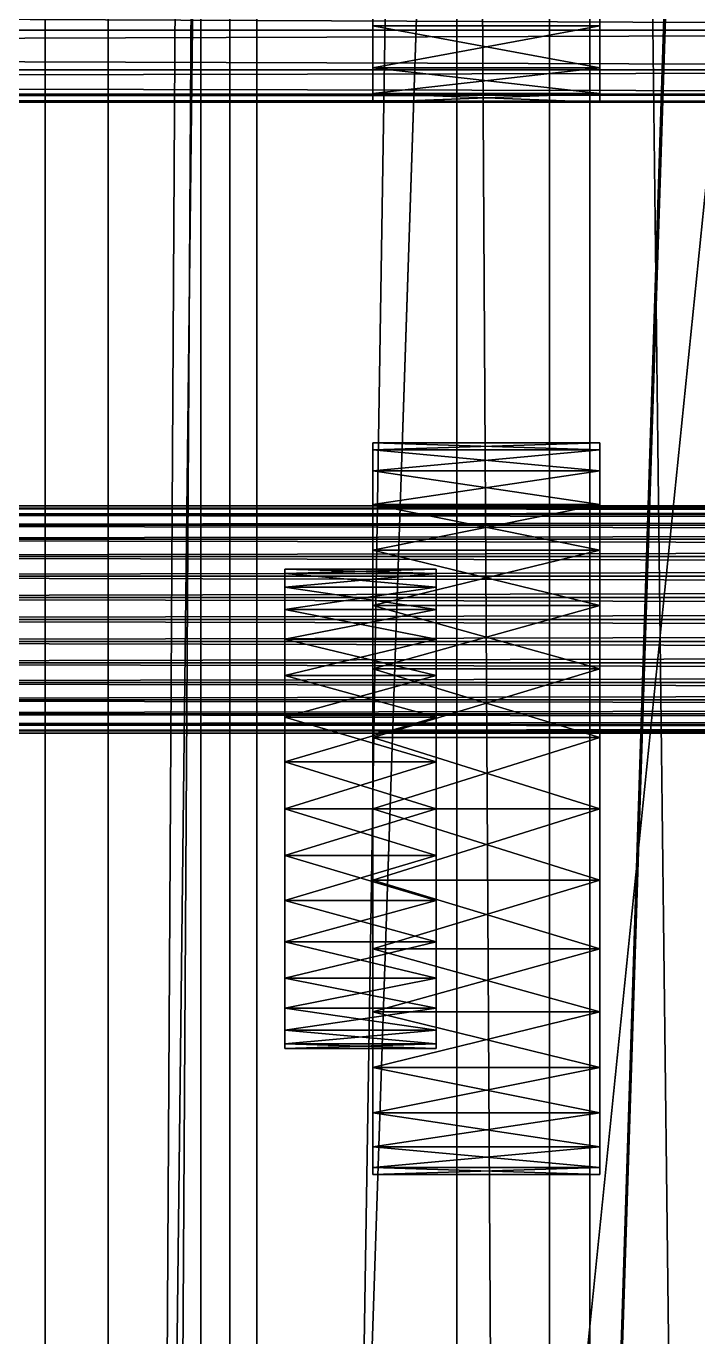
# Model space of a CAD drawing. Header units: millimetres. Extents: x -18 to 4450, y -985 to 970.
# Drawn here: x 1153.5 to 1206.8, y 178.1 to 282 of the extents above; entities that cross this region are included whole.
import ezdxf

# ---------------------------------------------------------------- set-up
doc = ezdxf.new("R2010")
doc.units = ezdxf.units.MM
for name, color, linetype in [('as_fitted_routes__j40_rt_025_speedometer_cable_and_transfer_gear_route_speedometer_cable_cluster_to_transfer', 7, 'CONTINUOUS'), ('body__cowl_top', 40, 'CONTINUOUS'), ('body__firewall', 40, 'CONTINUOUS'), ('body__floor_pan', 40, 'CONTINUOUS'), ('body__windshield_frame', 40, 'CONTINUOUS'), ('body__windshield_glass', 4, 'CONTINUOUS'), ('exhaust__front_exhaust_pipe', 9, 'CONTINUOUS'), ('hard_top__front_roof_header_overhang_skin', 7, 'CONTINUOUS'), ('hard_top__roof_front_gutter', 7, 'CONTINUOUS'), ('hard_top__white_hardtop_crowned_roof_skin', 7, 'CONTINUOUS'), ('interior__dash_oil_pressure_chrome_bezel', 9, 'CONTINUOUS'), ('interior__dash_oil_pressure_dark_face', 151, 'CONTINUOUS'), ('interior__dash_temperature_chrome_bezel', 9, 'CONTINUOUS')]:
    doc.layers.add(name, color=color, linetype=linetype)

msp = doc.modelspace()

# ---------------------------------------------------------------- linework, layer by layer
at = {"layer": 'as_fitted_routes__j40_rt_025_speedometer_cable_and_transfer_gear_route_speedometer_cable_cluster_to_transfer'}
for points in [[(1070.000052, 244.000003, 819.999993), (1850.000024, 244.000003, 819.999993), (1850.000024, 243.827075, 821.755826)], [(1070.000052, 244.000003, 819.999993), (1850.000024, 243.827075, 821.755826), (1070.000052, 243.827075, 821.755826)], [(1070.000052, 243.827075, 818.244159), (1850.000024, 243.827075, 818.244159), (1850.000024, 244.000003, 819.999993)], [(1070.000052, 243.827075, 818.244159), (1850.000024, 244.000003, 819.999993), (1070.000052, 244.000003, 819.999993)], [(1070.000052, 243.827075, 821.755826), (1850.000024, 243.827075, 821.755826), (1850.000024, 243.314922, 823.444128)], [(1070.000052, 243.827075, 821.755826), (1850.000024, 243.314922, 823.444128), (1070.000052, 243.314922, 823.444128)], [(1070.000052, 243.314922, 816.555858), (1850.000024, 243.314922, 816.555858), (1850.000024, 243.827075, 818.244159)], [(1070.000052, 243.314922, 816.555858), (1850.000024, 243.827075, 818.244159), (1070.000052, 243.827075, 818.244159)], [(1070.000052, 243.314922, 823.444128), (1850.000024, 243.314922, 823.444128), (1850.000024, 242.483228, 825.000107)], [(1070.000052, 243.314922, 823.444128), (1850.000024, 242.483228, 825.000107), (1070.000052, 242.483228, 825.000107)], [(1070.000052, 242.483228, 814.999878), (1850.000024, 242.483228, 814.999878), (1850.000024, 243.314922, 816.555858)], [(1070.000052, 242.483228, 814.999878), (1850.000024, 243.314922, 816.555858), (1070.000052, 243.314922, 816.555858)], [(1070.000052, 242.483228, 825.000107), (1850.000024, 242.483228, 825.000107), (1850.000024, 241.363958, 826.363981)], [(1070.000052, 242.483228, 825.000107), (1850.000024, 241.363958, 826.363981), (1070.000052, 241.363958, 826.363981)], [(1070.000052, 241.363958, 813.636065), (1850.000024, 241.363958, 813.636065), (1850.000024, 242.483228, 814.999878)], [(1070.000052, 241.363958, 813.636065), (1850.000024, 242.483228, 814.999878), (1070.000052, 242.483228, 814.999878)], [(1070.000052, 241.363958, 826.363981), (1850.000024, 241.363958, 826.363981), (1850.000024, 240.000129, 827.483237)], [(1070.000052, 241.363958, 826.363981), (1850.000024, 240.000129, 827.483237), (1070.000052, 240.000129, 827.483237)], [(1070.000052, 240.000129, 812.516749), (1850.000024, 240.000129, 812.516749), (1850.000024, 241.363958, 813.636065)], [(1070.000052, 240.000129, 812.516749), (1850.000024, 241.363958, 813.636065), (1070.000052, 241.363958, 813.636065)], [(1070.000052, 240.000129, 827.483237), (1850.000024, 240.000129, 827.483237), (1850.000024, 238.444149, 828.3149)], [(1070.000052, 240.000129, 827.483237), (1850.000024, 238.444149, 828.3149), (1070.000052, 238.444149, 828.3149)], [(1070.000052, 238.444149, 811.685085), (1850.000024, 238.444149, 811.685085), (1850.000024, 240.000129, 812.516749)], [(1070.000052, 238.444149, 811.685085), (1850.000024, 240.000129, 812.516749), (1070.000052, 240.000129, 812.516749)], [(1070.000052, 238.444149, 828.3149), (1850.000024, 238.444149, 828.3149), (1850.000024, 236.755818, 828.827083)], [(1070.000052, 238.444149, 828.3149), (1850.000024, 236.755818, 828.827083), (1070.000052, 236.755818, 828.827083)], [(1070.000052, 236.755818, 811.172962), (1850.000024, 236.755818, 811.172962), (1850.000024, 238.444149, 811.685085)], [(1070.000052, 236.755818, 811.172962), (1850.000024, 238.444149, 811.685085), (1070.000052, 238.444149, 811.685085)], [(1070.000052, 236.755818, 828.827083), (1850.000024, 236.755818, 828.827083), (1850.000024, 234.999999, 828.999996)], [(1070.000052, 236.755818, 828.827083), (1850.000024, 234.999999, 828.999996), (1070.000052, 234.999999, 828.999996)], [(1070.000052, 234.999999, 810.99999), (1850.000024, 234.999999, 810.99999), (1850.000024, 236.755818, 811.172962)], [(1070.000052, 234.999999, 810.99999), (1850.000024, 236.755818, 811.172962), (1070.000052, 236.755818, 811.172962)], [(1070.000052, 234.999999, 828.999996), (1850.000024, 234.999999, 828.999996), (1850.000024, 233.244181, 828.827083)], [(1070.000052, 234.999999, 828.999996), (1850.000024, 233.244181, 828.827083), (1070.000052, 233.244181, 828.827083)], [(1070.000052, 233.244181, 811.172962), (1850.000024, 233.244181, 811.172962), (1850.000024, 234.999999, 810.99999)], [(1070.000052, 233.244181, 811.172962), (1850.000024, 234.999999, 810.99999), (1070.000052, 234.999999, 810.99999)], [(1070.000052, 233.244181, 828.827083), (1850.000024, 233.244181, 828.827083), (1850.000024, 231.555849, 828.3149)], [(1070.000052, 233.244181, 828.827083), (1850.000024, 231.555849, 828.3149), (1070.000052, 231.555849, 828.3149)], [(1070.000052, 231.555849, 811.685085), (1850.000024, 231.555849, 811.685085), (1850.000024, 233.244181, 811.172962)], [(1070.000052, 231.555849, 811.685085), (1850.000024, 233.244181, 811.172962), (1070.000052, 233.244181, 811.172962)], [(1070.000052, 231.555849, 828.3149), (1850.000024, 231.555849, 828.3149), (1850.000024, 229.99987, 827.483237)], [(1070.000052, 231.555849, 828.3149), (1850.000024, 229.99987, 827.483237), (1070.000052, 229.99987, 827.483237)], [(1070.000052, 229.99987, 812.516749), (1850.000024, 229.99987, 812.516749), (1850.000024, 231.555849, 811.685085)], [(1070.000052, 229.99987, 812.516749), (1850.000024, 231.555849, 811.685085), (1070.000052, 231.555849, 811.685085)], [(1070.000052, 229.99987, 827.483237), (1850.000024, 229.99987, 827.483237), (1850.000024, 228.636041, 826.363981)], [(1070.000052, 229.99987, 827.483237), (1850.000024, 228.636041, 826.363981), (1070.000052, 228.636041, 826.363981)], [(1070.000052, 228.636041, 813.636065), (1850.000024, 228.636041, 813.636065), (1850.000024, 229.99987, 812.516749)], [(1070.000052, 228.636041, 813.636065), (1850.000024, 229.99987, 812.516749), (1070.000052, 229.99987, 812.516749)], [(1070.000052, 228.636041, 826.363981), (1850.000024, 228.636041, 826.363981), (1850.000024, 227.51677, 825.000107)], [(1070.000052, 228.636041, 826.363981), (1850.000024, 227.51677, 825.000107), (1070.000052, 227.51677, 825.000107)], [(1070.000052, 227.51677, 814.999878), (1850.000024, 227.51677, 814.999878), (1850.000024, 228.636041, 813.636065)], [(1070.000052, 227.51677, 814.999878), (1850.000024, 228.636041, 813.636065), (1070.000052, 228.636041, 813.636065)], [(1070.000052, 227.51677, 825.000107), (1850.000024, 227.51677, 825.000107), (1850.000024, 226.685077, 823.444128)], [(1070.000052, 227.51677, 825.000107), (1850.000024, 226.685077, 823.444128), (1070.000052, 226.685077, 823.444128)], [(1070.000052, 226.685077, 816.555858), (1850.000024, 226.685077, 816.555858), (1850.000024, 227.51677, 814.999878)], [(1070.000052, 226.685077, 816.555858), (1850.000024, 227.51677, 814.999878), (1070.000052, 227.51677, 814.999878)], [(1070.000052, 226.685077, 823.444128), (1850.000024, 226.685077, 823.444128), (1850.000024, 226.172939, 821.755826)], [(1070.000052, 226.685077, 823.444128), (1850.000024, 226.172939, 821.755826), (1070.000052, 226.172939, 821.755826)], [(1070.000052, 226.172939, 818.244159), (1850.000024, 226.172939, 818.244159), (1850.000024, 226.685077, 816.555858)], [(1070.000052, 226.172939, 818.244159), (1850.000024, 226.685077, 816.555858), (1070.000052, 226.685077, 816.555858)], [(1070.000052, 226.172939, 821.755826), (1850.000024, 226.172939, 821.755826), (1850.000024, 225.999996, 819.999993)], [(1070.000052, 226.172939, 821.755826), (1850.000024, 225.999996, 819.999993), (1070.000052, 225.999996, 819.999993)], [(1070.000052, 225.999996, 819.999993), (1850.000024, 225.999996, 819.999993), (1850.000024, 226.172939, 818.244159)], [(1070.000052, 225.999996, 819.999993), (1850.000024, 226.172939, 818.244159), (1070.000052, 226.172939, 818.244159)]]:
    msp.add_3dface(points, dxfattribs=at)
at = {"layer": 'body__cowl_top'}
for points in [[(1108.100057, -706.900001, 1370.000005), (1251.899958, -706.900001, 1370.000005), (1251.899958, 706.900001, 1370.000005)], [(1108.100057, -706.900001, 1370.000005), (1251.899958, 706.900001, 1370.000005), (1108.100057, 706.900001, 1370.000005)], [(1108.100057, -706.900001, 1259.99999), (1108.100057, 706.900001, 1259.99999), (1251.899958, 706.900001, 1259.99999)], [(1108.100057, -706.900001, 1259.99999), (1251.899958, 706.900001, 1259.99999), (1251.899958, -706.900001, 1259.99999)]]:
    msp.add_3dface(points, dxfattribs=at)
at = {"layer": 'body__firewall'}
for points in [[(1151.800036, -693.199992, 1470.000029), (1198.199987, -693.199992, 1470.000029), (1198.199987, 693.199992, 1470.000029)], [(1151.800036, -693.199992, 1470.000029), (1198.199987, 693.199992, 1470.000029), (1151.800036, 693.199992, 1470.000029)], [(1151.800036, -693.199992, 689.999998), (1151.800036, 693.199992, 689.999998), (1198.199987, 693.199992, 689.999998)], [(1151.800036, -693.199992, 689.999998), (1198.199987, 693.199992, 689.999998), (1198.199987, -693.199992, 689.999998)], [(1215.000033, -693.199992, 706.799984), (1198.199987, -693.199992, 689.999998), (1198.199987, 693.199992, 689.999998)], [(1215.000033, -693.199992, 706.799984), (1198.199987, 693.199992, 689.999998), (1215.000033, 693.199992, 706.799984)], [(1215.000033, -693.199992, 1453.199983), (1198.199987, -693.199992, 1470.000029), (1198.199987, 693.199992, 1470.000029)], [(1215.000033, -693.199992, 1453.199983), (1198.199987, 693.199992, 1470.000029), (1215.000033, 693.199992, 1453.199983)]]:
    msp.add_3dface(points, dxfattribs=at)
at = {"layer": 'body__floor_pan'}
for points in [[(901.549995, -653.450012, 670.000017), (3428.450108, -653.450012, 670.000017), (3428.450108, 653.450012, 670.000017)], [(901.549995, -653.450012, 670.000017), (3428.450108, 653.450012, 670.000017), (901.549995, 653.450012, 670.000017)], [(901.549995, -653.450012, 615.00001), (901.549995, 653.450012, 615.00001), (3428.450108, 653.450012, 615.00001)], [(901.549995, -653.450012, 615.00001), (3428.450108, 653.450012, 615.00001), (3428.450108, -653.450012, 615.00001)]]:
    msp.add_3dface(points, dxfattribs=at)
at = {"layer": 'body__windshield_frame'}
for points in [[(1154.999971, -723.200023, 1331.799984), (1154.999971, -723.200023, 1818.199992), (1154.999971, 723.200023, 1818.199992)], [(1154.999971, -723.200023, 1331.799984), (1154.999971, 723.200023, 1818.199992), (1154.999971, 723.200023, 1331.799984)], [(1154.999971, -723.200023, 1331.799984), (1171.800017, -723.200023, 1315.000057), (1171.800017, 723.200023, 1315.000057)], [(1154.999971, -723.200023, 1331.799984), (1171.800017, 723.200023, 1315.000057), (1154.999971, 723.200023, 1331.799984)], [(1154.999971, -723.200023, 1818.199992), (1171.800017, -723.200023, 1835.000038), (1171.800017, 723.200023, 1835.000038)], [(1154.999971, -723.200023, 1818.199992), (1171.800017, 723.200023, 1835.000038), (1154.999971, 723.200023, 1818.199992)], [(1171.800017, -723.200023, 1835.000038), (1218.199968, -723.200023, 1835.000038), (1218.199968, 723.200023, 1835.000038)], [(1171.800017, -723.200023, 1835.000038), (1218.199968, 723.200023, 1835.000038), (1171.800017, 723.200023, 1835.000038)], [(1171.800017, -723.200023, 1315.000057), (1171.800017, 723.200023, 1315.000057), (1218.199968, 723.200023, 1315.000057)], [(1171.800017, -723.200023, 1315.000057), (1218.199968, 723.200023, 1315.000057), (1218.199968, -723.200023, 1315.000057)]]:
    msp.add_3dface(points, dxfattribs=at)
at = {"layer": 'body__windshield_glass'}
for points in [[(1159.999967, -642.650008, 1387.349963), (1159.999967, -642.650008, 1782.649994), (1159.999967, 642.650008, 1782.649994)], [(1159.999967, -642.650008, 1387.349963), (1159.999967, 642.650008, 1782.649994), (1159.999967, 642.650008, 1387.349963)], [(1159.999967, -642.650008, 1387.349963), (1167.350054, -642.650008, 1379.999995), (1167.350054, 642.650008, 1379.999995)], [(1159.999967, -642.650008, 1387.349963), (1167.350054, 642.650008, 1379.999995), (1159.999967, 642.650008, 1387.349963)], [(1159.999967, -642.650008, 1782.649994), (1167.350054, -642.650008, 1789.999962), (1167.350054, 642.650008, 1789.999962)], [(1159.999967, -642.650008, 1782.649994), (1167.350054, 642.650008, 1789.999962), (1159.999967, 642.650008, 1782.649994)], [(1167.350054, -642.650008, 1789.999962), (1187.649965, -642.650008, 1789.999962), (1187.649965, 642.650008, 1789.999962)], [(1167.350054, -642.650008, 1789.999962), (1187.649965, 642.650008, 1789.999962), (1167.350054, 642.650008, 1789.999962)], [(1167.350054, -642.650008, 1379.999995), (1167.350054, 642.650008, 1379.999995), (1187.649965, 642.650008, 1379.999995)], [(1167.350054, -642.650008, 1379.999995), (1187.649965, 642.650008, 1379.999995), (1187.649965, -642.650008, 1379.999995)], [(1195.000052, -642.650008, 1387.349963), (1187.649965, -642.650008, 1379.999995), (1187.649965, 642.650008, 1379.999995)], [(1195.000052, -642.650008, 1387.349963), (1187.649965, 642.650008, 1379.999995), (1195.000052, 642.650008, 1387.349963)], [(1195.000052, -642.650008, 1782.649994), (1187.649965, -642.650008, 1789.999962), (1187.649965, 642.650008, 1789.999962)], [(1195.000052, -642.650008, 1782.649994), (1187.649965, 642.650008, 1789.999962), (1195.000052, 642.650008, 1782.649994)], [(1195.000052, -642.650008, 1387.349963), (1195.000052, 642.650008, 1387.349963), (1195.000052, 642.650008, 1782.649994)], [(1195.000052, -642.650008, 1387.349963), (1195.000052, 642.650008, 1782.649994), (1195.000052, -642.650008, 1782.649994)]]:
    msp.add_3dface(points, dxfattribs=at)
at = {"layer": 'exhaust__front_exhaust_pipe'}
for points in [[(395.000011, 285.95838, 544.041634), (1345.000029, 285.95838, 544.041634), (1345.000029, 281.730026, 538.889408)], [(395.000011, 285.95838, 544.041634), (1345.000029, 281.730026, 538.889408), (395.000011, 281.730026, 538.889408)], [(395.000011, 281.730026, 501.110613), (1345.000029, 281.730026, 501.110613), (1345.000029, 285.95838, 495.958358)], [(395.000011, 281.730026, 501.110613), (1345.000029, 285.95838, 495.958358), (395.000011, 285.95838, 495.958358)], [(395.000011, 281.730026, 538.889408), (1345.000029, 281.730026, 538.889408), (1345.000029, 278.588086, 533.011258)], [(395.000011, 281.730026, 538.889408), (1345.000029, 278.588086, 533.011258), (395.000011, 278.588086, 533.011258)], [(395.000011, 278.588086, 506.988764), (1345.000029, 278.588086, 506.988764), (1345.000029, 281.730026, 501.110613)], [(395.000011, 278.588086, 506.988764), (1345.000029, 281.730026, 501.110613), (395.000011, 281.730026, 501.110613)], [(395.000011, 278.588086, 533.011258), (1345.000029, 278.588086, 533.011258), (1345.000029, 276.65329, 526.633084)], [(395.000011, 278.588086, 533.011258), (1345.000029, 276.65329, 526.633084), (395.000011, 276.65329, 526.633084)], [(395.000011, 276.65329, 513.366938), (1345.000029, 276.65329, 513.366938), (1345.000029, 278.588086, 506.988764)], [(395.000011, 276.65329, 513.366938), (1345.000029, 278.588086, 506.988764), (395.000011, 278.588086, 506.988764)], [(395.000011, 276.65329, 526.633084), (1345.000029, 276.65329, 526.633084), (1345.000029, 275.999993, 519.999981)], [(395.000011, 276.65329, 526.633084), (1345.000029, 275.999993, 519.999981), (395.000011, 275.999993, 519.999981)], [(395.000011, 275.999993, 519.999981), (1345.000029, 275.999993, 519.999981), (1345.000029, 276.65329, 513.366938)], [(395.000011, 275.999993, 519.999981), (1345.000029, 276.65329, 513.366938), (395.000011, 276.65329, 513.366938)]]:
    msp.add_3dface(points, dxfattribs=at)
at = {"layer": 'hard_top__front_roof_header_overhang_skin'}
for points in [[(1092.000008, 0, 1833.999991), (1207.999945, 0, 1878.000021), (1207.999945, 786.000013, 1851.999998)], [(1092.000008, 0, 1833.999991), (1207.999945, 786.000013, 1851.999998), (1092.000008, 786.000013, 1807.999969)], [(1092.000008, 0, 1817.999959), (1092.000008, 786.000013, 1792.000055), (1207.999945, 786.000013, 1835.999966)], [(1092.000008, 0, 1817.999959), (1207.999945, 786.000013, 1835.999966), (1207.999945, 0, 1861.999989)]]:
    msp.add_3dface(points, dxfattribs=at)
at = {"layer": 'hard_top__roof_front_gutter'}
for points in [[(1159.999967, -777.840018, 1819.659948), (1159.999967, -777.840018, 1846.339941), (1159.999967, 777.840018, 1846.339941)], [(1159.999967, -777.840018, 1819.659948), (1159.999967, 777.840018, 1846.339941), (1159.999967, 777.840018, 1819.659948)], [(1159.999967, -777.840018, 1819.659948), (1169.659972, -777.840018, 1809.999943), (1169.659972, 777.840018, 1809.999943)], [(1159.999967, -777.840018, 1819.659948), (1169.659972, 777.840018, 1809.999943), (1159.999967, 777.840018, 1819.659948)], [(1159.999967, -777.840018, 1846.339941), (1169.659972, -777.840018, 1855.999947), (1169.659972, 777.840018, 1855.999947)], [(1159.999967, -777.840018, 1846.339941), (1169.659972, 777.840018, 1855.999947), (1159.999967, 777.840018, 1846.339941)], [(1169.659972, -777.840018, 1855.999947), (1220.340014, -777.840018, 1855.999947), (1220.340014, 777.840018, 1855.999947)], [(1169.659972, -777.840018, 1855.999947), (1220.340014, 777.840018, 1855.999947), (1169.659972, 777.840018, 1855.999947)], [(1169.659972, -777.840018, 1809.999943), (1169.659972, 777.840018, 1809.999943), (1220.340014, 777.840018, 1809.999943)], [(1169.659972, -777.840018, 1809.999943), (1220.340014, 777.840018, 1809.999943), (1220.340014, -777.840018, 1809.999943)]]:
    msp.add_3dface(points, dxfattribs=at)
at = {"layer": 'hard_top__white_hardtop_crowned_roof_skin'}
for points in [[(1125, 0, 1932.000041), (3440.000057, 0, 1942.000031), (3440.000057, 759.99999, 1896.000028)], [(1125, 0, 1932.000041), (3440.000057, 759.99999, 1896.000028), (1125, 759.99999, 1886.000037)], [(1125, 0, 1906.000018), (1125, 759.99999, 1860.000014), (3440.000057, 759.99999, 1870.000005)], [(1125, 0, 1906.000018), (3440.000057, 759.99999, 1870.000005), (3440.000057, 0, 1916.000009)]]:
    msp.add_3dface(points, dxfattribs=at)
at = {"layer": 'interior__dash_oil_pressure_chrome_bezel'}
for points in [[(1180.999994, 248.999998, 1148.000002), (1199.000001, 248.999998, 1148.000002), (1199.000001, 248.442769, 1153.657675)], [(1180.999994, 248.999998, 1148.000002), (1199.000001, 248.442769, 1153.657675), (1180.999994, 248.442769, 1153.657675)], [(1180.999994, 219.999999, 1148.000002), (1180.999994, 248.442769, 1153.657675), (1180.999994, 248.999998, 1148.000002)], [(1180.999994, 248.442769, 1142.342329), (1199.000001, 248.442769, 1142.342329), (1199.000001, 248.999998, 1148.000002)], [(1180.999994, 248.442769, 1142.342329), (1199.000001, 248.999998, 1148.000002), (1180.999994, 248.999998, 1148.000002)], [(1180.999994, 219.999999, 1148.000002), (1180.999994, 248.999998, 1148.000002), (1180.999994, 248.442769, 1142.342329)], [(1180.999994, 248.442769, 1153.657675), (1199.000001, 248.442769, 1153.657675), (1199.000001, 246.79251, 1159.097791)], [(1180.999994, 248.442769, 1153.657675), (1199.000001, 246.79251, 1159.097791), (1180.999994, 246.79251, 1159.097791)], [(1180.999994, 219.999999, 1148.000002), (1180.999994, 246.79251, 1159.097791), (1180.999994, 248.442769, 1153.657675)], [(1180.999994, 246.79251, 1136.902213), (1199.000001, 246.79251, 1136.902213), (1199.000001, 248.442769, 1142.342329)], [(1180.999994, 246.79251, 1136.902213), (1199.000001, 248.442769, 1142.342329), (1180.999994, 248.442769, 1142.342329)], [(1180.999994, 219.999999, 1148.000002), (1180.999994, 248.442769, 1142.342329), (1180.999994, 246.79251, 1136.902213)], [(1199.000001, 219.999999, 1148.000002), (1199.000001, 248.999998, 1148.000002), (1199.000001, 248.442769, 1153.657675)], [(1199.000001, 219.999999, 1148.000002), (1199.000001, 248.442769, 1142.342329), (1199.000001, 248.999998, 1148.000002)], [(1199.000001, 219.999999, 1148.000002), (1199.000001, 248.442769, 1153.657675), (1199.000001, 246.79251, 1159.097791)], [(1199.000001, 219.999999, 1148.000002), (1199.000001, 246.79251, 1136.902213), (1199.000001, 248.442769, 1142.342329)], [(1180.999994, 246.79251, 1159.097791), (1199.000001, 246.79251, 1159.097791), (1199.000001, 244.112626, 1164.111495)], [(1180.999994, 246.79251, 1159.097791), (1199.000001, 244.112626, 1164.111495), (1180.999994, 244.112626, 1164.111495)], [(1180.999994, 219.999999, 1148.000002), (1180.999994, 244.112626, 1164.111495), (1180.999994, 246.79251, 1159.097791)], [(1180.999994, 244.112626, 1131.888509), (1199.000001, 244.112626, 1131.888509), (1199.000001, 246.79251, 1136.902213)], [(1180.999994, 244.112626, 1131.888509), (1199.000001, 246.79251, 1136.902213), (1180.999994, 246.79251, 1136.902213)], [(1180.999994, 219.999999, 1148.000002), (1180.999994, 246.79251, 1136.902213), (1180.999994, 244.112626, 1131.888509)], [(1199.000001, 219.999999, 1148.000002), (1199.000001, 246.79251, 1159.097791), (1199.000001, 244.112626, 1164.111495)], [(1199.000001, 219.999999, 1148.000002), (1199.000001, 244.112626, 1131.888509), (1199.000001, 246.79251, 1136.902213)], [(1180.999994, 244.112626, 1164.111495), (1199.000001, 244.112626, 1164.111495), (1199.000001, 240.506098, 1168.506145)], [(1180.999994, 244.112626, 1164.111495), (1199.000001, 240.506098, 1168.506145), (1180.999994, 240.506098, 1168.506145)], [(1180.999994, 219.999999, 1148.000002), (1180.999994, 240.506098, 1168.506145), (1180.999994, 244.112626, 1164.111495)], [(1180.999994, 240.506098, 1127.493858), (1199.000001, 240.506098, 1127.493858), (1199.000001, 244.112626, 1131.888509)], [(1180.999994, 240.506098, 1127.493858), (1199.000001, 244.112626, 1131.888509), (1180.999994, 244.112626, 1131.888509)], [(1180.999994, 219.999999, 1148.000002), (1180.999994, 244.112626, 1131.888509), (1180.999994, 240.506098, 1127.493858)], [(1199.000001, 219.999999, 1148.000002), (1199.000001, 244.112626, 1164.111495), (1199.000001, 240.506098, 1168.506145)], [(1199.000001, 219.999999, 1148.000002), (1199.000001, 240.506098, 1127.493858), (1199.000001, 244.112626, 1131.888509)], [(1180.999994, 240.506098, 1168.506145), (1199.000001, 240.506098, 1168.506145), (1199.000001, 236.111537, 1172.112584)], [(1180.999994, 240.506098, 1168.506145), (1199.000001, 236.111537, 1172.112584), (1180.999994, 236.111537, 1172.112584)], [(1180.999994, 219.999999, 1148.000002), (1180.999994, 236.111537, 1172.112584), (1180.999994, 240.506098, 1168.506145)], [(1180.999994, 236.111537, 1123.88742), (1199.000001, 236.111537, 1123.88742), (1199.000001, 240.506098, 1127.493858)], [(1180.999994, 236.111537, 1123.88742), (1199.000001, 240.506098, 1127.493858), (1180.999994, 240.506098, 1127.493858)], [(1180.999994, 219.999999, 1148.000002), (1180.999994, 240.506098, 1127.493858), (1180.999994, 236.111537, 1123.88742)], [(1199.000001, 219.999999, 1148.000002), (1199.000001, 240.506098, 1168.506145), (1199.000001, 236.111537, 1172.112584)], [(1199.000001, 219.999999, 1148.000002), (1199.000001, 236.111537, 1123.88742), (1199.000001, 240.506098, 1127.493858)], [(1180.999994, 236.111537, 1172.112584), (1199.000001, 236.111537, 1172.112584), (1199.000001, 231.097817, 1174.792528)], [(1180.999994, 236.111537, 1172.112584), (1199.000001, 231.097817, 1174.792528), (1180.999994, 231.097817, 1174.792528)], [(1180.999994, 219.999999, 1148.000002), (1180.999994, 231.097817, 1174.792528), (1180.999994, 236.111537, 1172.112584)], [(1180.999994, 231.097817, 1121.207476), (1199.000001, 231.097817, 1121.207476), (1199.000001, 236.111537, 1123.88742)], [(1180.999994, 231.097817, 1121.207476), (1199.000001, 236.111537, 1123.88742), (1180.999994, 236.111537, 1123.88742)], [(1180.999994, 219.999999, 1148.000002), (1180.999994, 236.111537, 1123.88742), (1180.999994, 231.097817, 1121.207476)], [(1199.000001, 219.999999, 1148.000002), (1199.000001, 236.111537, 1172.112584), (1199.000001, 231.097817, 1174.792528)], [(1199.000001, 219.999999, 1148.000002), (1199.000001, 231.097817, 1121.207476), (1199.000001, 236.111537, 1123.88742)], [(1180.999994, 231.097817, 1174.792528), (1199.000001, 231.097817, 1174.792528), (1199.000001, 225.657612, 1176.442742)], [(1180.999994, 231.097817, 1174.792528), (1199.000001, 225.657612, 1176.442742), (1180.999994, 225.657612, 1176.442742)], [(1180.999994, 219.999999, 1148.000002), (1180.999994, 225.657612, 1176.442742), (1180.999994, 231.097817, 1174.792528)], [(1180.999994, 225.657612, 1119.557261), (1199.000001, 225.657612, 1119.557261), (1199.000001, 231.097817, 1121.207476)], [(1180.999994, 225.657612, 1119.557261), (1199.000001, 231.097817, 1121.207476), (1180.999994, 231.097817, 1121.207476)], [(1180.999994, 219.999999, 1148.000002), (1180.999994, 231.097817, 1121.207476), (1180.999994, 225.657612, 1119.557261)], [(1199.000001, 219.999999, 1148.000002), (1199.000001, 231.097817, 1174.792528), (1199.000001, 225.657612, 1176.442742)], [(1199.000001, 219.999999, 1148.000002), (1199.000001, 225.657612, 1119.557261), (1199.000001, 231.097817, 1121.207476)], [(1180.999994, 225.657612, 1176.442742), (1199.000001, 225.657612, 1176.442742), (1199.000001, 219.999999, 1177.000046)], [(1180.999994, 225.657612, 1176.442742), (1199.000001, 219.999999, 1177.000046), (1180.999994, 219.999999, 1177.000046)], [(1180.999994, 219.999999, 1148.000002), (1180.999994, 219.999999, 1177.000046), (1180.999994, 225.657612, 1176.442742)], [(1180.999994, 219.999999, 1118.999958), (1199.000001, 219.999999, 1118.999958), (1199.000001, 225.657612, 1119.557261)], [(1180.999994, 219.999999, 1118.999958), (1199.000001, 225.657612, 1119.557261), (1180.999994, 225.657612, 1119.557261)], [(1180.999994, 219.999999, 1148.000002), (1180.999994, 225.657612, 1119.557261), (1180.999994, 219.999999, 1118.999958)], [(1199.000001, 219.999999, 1148.000002), (1199.000001, 225.657612, 1176.442742), (1199.000001, 219.999999, 1177.000046)], [(1199.000001, 219.999999, 1148.000002), (1199.000001, 219.999999, 1118.999958), (1199.000001, 225.657612, 1119.557261)], [(1180.999994, 219.999999, 1177.000046), (1199.000001, 219.999999, 1177.000046), (1199.000001, 214.342386, 1176.442742)], [(1180.999994, 219.999999, 1177.000046), (1199.000001, 214.342386, 1176.442742), (1180.999994, 214.342386, 1176.442742)], [(1180.999994, 219.999999, 1148.000002), (1180.999994, 214.342386, 1176.442742), (1180.999994, 219.999999, 1177.000046)], [(1180.999994, 219.999999, 1148.000002), (1180.999994, 208.90218, 1174.792528), (1180.999994, 214.342386, 1176.442742)], [(1180.999994, 219.999999, 1148.000002), (1180.999994, 203.888461, 1172.112584), (1180.999994, 208.90218, 1174.792528)], [(1180.999994, 219.999999, 1148.000002), (1180.999994, 199.4939, 1168.506145), (1180.999994, 203.888461, 1172.112584)], [(1180.999994, 219.999999, 1148.000002), (1180.999994, 195.887387, 1164.111495), (1180.999994, 199.4939, 1168.506145)], [(1180.999994, 219.999999, 1148.000002), (1180.999994, 193.207487, 1159.097791), (1180.999994, 195.887387, 1164.111495)], [(1180.999994, 219.999999, 1148.000002), (1180.999994, 191.557229, 1153.657675), (1180.999994, 193.207487, 1159.097791)], [(1180.999994, 219.999999, 1148.000002), (1180.999994, 191, 1148.000002), (1180.999994, 191.557229, 1153.657675)], [(1180.999994, 219.999999, 1148.000002), (1180.999994, 191.557229, 1142.342329), (1180.999994, 191, 1148.000002)], [(1180.999994, 219.999999, 1148.000002), (1180.999994, 193.207487, 1136.902213), (1180.999994, 191.557229, 1142.342329)], [(1180.999994, 219.999999, 1148.000002), (1180.999994, 195.887387, 1131.888509), (1180.999994, 193.207487, 1136.902213)], [(1180.999994, 219.999999, 1148.000002), (1180.999994, 199.4939, 1127.493858), (1180.999994, 195.887387, 1131.888509)], [(1180.999994, 219.999999, 1148.000002), (1180.999994, 203.888461, 1123.88742), (1180.999994, 199.4939, 1127.493858)], [(1180.999994, 219.999999, 1148.000002), (1180.999994, 208.90218, 1121.207476), (1180.999994, 203.888461, 1123.88742)], [(1180.999994, 219.999999, 1148.000002), (1180.999994, 214.342386, 1119.557261), (1180.999994, 208.90218, 1121.207476)], [(1180.999994, 214.342386, 1119.557261), (1199.000001, 214.342386, 1119.557261), (1199.000001, 219.999999, 1118.999958)], [(1180.999994, 214.342386, 1119.557261), (1199.000001, 219.999999, 1118.999958), (1180.999994, 219.999999, 1118.999958)], [(1180.999994, 219.999999, 1148.000002), (1180.999994, 219.999999, 1118.999958), (1180.999994, 214.342386, 1119.557261)], [(1199.000001, 219.999999, 1148.000002), (1199.000001, 219.999999, 1177.000046), (1199.000001, 214.342386, 1176.442742)], [(1199.000001, 219.999999, 1148.000002), (1199.000001, 214.342386, 1176.442742), (1199.000001, 208.90218, 1174.792528)], [(1199.000001, 219.999999, 1148.000002), (1199.000001, 208.90218, 1174.792528), (1199.000001, 203.888461, 1172.112584)], [(1199.000001, 219.999999, 1148.000002), (1199.000001, 203.888461, 1172.112584), (1199.000001, 199.4939, 1168.506145)], [(1199.000001, 219.999999, 1148.000002), (1199.000001, 199.4939, 1168.506145), (1199.000001, 195.887387, 1164.111495)], [(1199.000001, 219.999999, 1148.000002), (1199.000001, 195.887387, 1164.111495), (1199.000001, 193.207487, 1159.097791)], [(1199.000001, 219.999999, 1148.000002), (1199.000001, 193.207487, 1159.097791), (1199.000001, 191.557229, 1153.657675)], [(1199.000001, 219.999999, 1148.000002), (1199.000001, 191.557229, 1153.657675), (1199.000001, 191, 1148.000002)], [(1199.000001, 219.999999, 1148.000002), (1199.000001, 191, 1148.000002), (1199.000001, 191.557229, 1142.342329)], [(1199.000001, 219.999999, 1148.000002), (1199.000001, 191.557229, 1142.342329), (1199.000001, 193.207487, 1136.902213)], [(1199.000001, 219.999999, 1148.000002), (1199.000001, 193.207487, 1136.902213), (1199.000001, 195.887387, 1131.888509)], [(1199.000001, 219.999999, 1148.000002), (1199.000001, 195.887387, 1131.888509), (1199.000001, 199.4939, 1127.493858)], [(1199.000001, 219.999999, 1148.000002), (1199.000001, 199.4939, 1127.493858), (1199.000001, 203.888461, 1123.88742)], [(1199.000001, 219.999999, 1148.000002), (1199.000001, 203.888461, 1123.88742), (1199.000001, 208.90218, 1121.207476)], [(1199.000001, 219.999999, 1148.000002), (1199.000001, 208.90218, 1121.207476), (1199.000001, 214.342386, 1119.557261)], [(1199.000001, 219.999999, 1148.000002), (1199.000001, 214.342386, 1119.557261), (1199.000001, 219.999999, 1118.999958)], [(1180.999994, 214.342386, 1176.442742), (1199.000001, 214.342386, 1176.442742), (1199.000001, 208.90218, 1174.792528)], [(1180.999994, 214.342386, 1176.442742), (1199.000001, 208.90218, 1174.792528), (1180.999994, 208.90218, 1174.792528)], [(1180.999994, 208.90218, 1121.207476), (1199.000001, 208.90218, 1121.207476), (1199.000001, 214.342386, 1119.557261)], [(1180.999994, 208.90218, 1121.207476), (1199.000001, 214.342386, 1119.557261), (1180.999994, 214.342386, 1119.557261)], [(1180.999994, 208.90218, 1174.792528), (1199.000001, 208.90218, 1174.792528), (1199.000001, 203.888461, 1172.112584)], [(1180.999994, 208.90218, 1174.792528), (1199.000001, 203.888461, 1172.112584), (1180.999994, 203.888461, 1172.112584)], [(1180.999994, 203.888461, 1123.88742), (1199.000001, 203.888461, 1123.88742), (1199.000001, 208.90218, 1121.207476)], [(1180.999994, 203.888461, 1123.88742), (1199.000001, 208.90218, 1121.207476), (1180.999994, 208.90218, 1121.207476)], [(1180.999994, 203.888461, 1172.112584), (1199.000001, 203.888461, 1172.112584), (1199.000001, 199.4939, 1168.506145)], [(1180.999994, 203.888461, 1172.112584), (1199.000001, 199.4939, 1168.506145), (1180.999994, 199.4939, 1168.506145)], [(1180.999994, 199.4939, 1127.493858), (1199.000001, 199.4939, 1127.493858), (1199.000001, 203.888461, 1123.88742)], [(1180.999994, 199.4939, 1127.493858), (1199.000001, 203.888461, 1123.88742), (1180.999994, 203.888461, 1123.88742)], [(1180.999994, 199.4939, 1168.506145), (1199.000001, 199.4939, 1168.506145), (1199.000001, 195.887387, 1164.111495)], [(1180.999994, 199.4939, 1168.506145), (1199.000001, 195.887387, 1164.111495), (1180.999994, 195.887387, 1164.111495)], [(1180.999994, 195.887387, 1131.888509), (1199.000001, 195.887387, 1131.888509), (1199.000001, 199.4939, 1127.493858)], [(1180.999994, 195.887387, 1131.888509), (1199.000001, 199.4939, 1127.493858), (1180.999994, 199.4939, 1127.493858)], [(1180.999994, 195.887387, 1164.111495), (1199.000001, 195.887387, 1164.111495), (1199.000001, 193.207487, 1159.097791)], [(1180.999994, 195.887387, 1164.111495), (1199.000001, 193.207487, 1159.097791), (1180.999994, 193.207487, 1159.097791)], [(1180.999994, 193.207487, 1136.902213), (1199.000001, 193.207487, 1136.902213), (1199.000001, 195.887387, 1131.888509)], [(1180.999994, 193.207487, 1136.902213), (1199.000001, 195.887387, 1131.888509), (1180.999994, 195.887387, 1131.888509)], [(1180.999994, 193.207487, 1159.097791), (1199.000001, 193.207487, 1159.097791), (1199.000001, 191.557229, 1153.657675)], [(1180.999994, 193.207487, 1159.097791), (1199.000001, 191.557229, 1153.657675), (1180.999994, 191.557229, 1153.657675)], [(1180.999994, 191.557229, 1142.342329), (1199.000001, 191.557229, 1142.342329), (1199.000001, 193.207487, 1136.902213)], [(1180.999994, 191.557229, 1142.342329), (1199.000001, 193.207487, 1136.902213), (1180.999994, 193.207487, 1136.902213)], [(1180.999994, 191.557229, 1153.657675), (1199.000001, 191.557229, 1153.657675), (1199.000001, 191, 1148.000002)], [(1180.999994, 191.557229, 1153.657675), (1199.000001, 191, 1148.000002), (1180.999994, 191, 1148.000002)], [(1180.999994, 191, 1148.000002), (1199.000001, 191, 1148.000002), (1199.000001, 191.557229, 1142.342329)], [(1180.999994, 191, 1148.000002), (1199.000001, 191.557229, 1142.342329), (1180.999994, 191.557229, 1142.342329)]]:
    msp.add_3dface(points, dxfattribs=at)
at = {"layer": 'interior__dash_oil_pressure_dark_face'}
for points in [[(1174.000025, 238.999993, 1148.000002), (1185.99999, 238.999993, 1148.000002), (1185.99999, 238.634914, 1151.706696)], [(1174.000025, 238.999993, 1148.000002), (1185.99999, 238.634914, 1151.706696), (1174.000025, 238.634914, 1151.706696)], [(1174.000025, 219.999999, 1148.000002), (1174.000025, 238.634914, 1151.706696), (1174.000025, 238.999993, 1148.000002)], [(1174.000025, 238.634914, 1144.293308), (1185.99999, 238.634914, 1144.293308), (1185.99999, 238.999993, 1148.000002)], [(1174.000025, 238.634914, 1144.293308), (1185.99999, 238.999993, 1148.000002), (1174.000025, 238.999993, 1148.000002)], [(1174.000025, 219.999999, 1148.000002), (1174.000025, 238.999993, 1148.000002), (1174.000025, 238.634914, 1144.293308)], [(1185.99999, 219.999999, 1148.000002), (1185.99999, 238.999993, 1148.000002), (1185.99999, 238.634914, 1151.706696)], [(1185.99999, 219.999999, 1148.000002), (1185.99999, 238.634914, 1144.293308), (1185.99999, 238.999993, 1148.000002)], [(1174.000025, 238.634914, 1151.706696), (1185.99999, 238.634914, 1151.706696), (1185.99999, 237.553716, 1155.270934)], [(1174.000025, 238.634914, 1151.706696), (1185.99999, 237.553716, 1155.270934), (1174.000025, 237.553716, 1155.270934)], [(1174.000025, 219.999999, 1148.000002), (1174.000025, 237.553716, 1155.270934), (1174.000025, 238.634914, 1151.706696)], [(1174.000025, 237.553716, 1140.72907), (1185.99999, 237.553716, 1140.72907), (1185.99999, 238.634914, 1144.293308)], [(1174.000025, 237.553716, 1140.72907), (1185.99999, 238.634914, 1144.293308), (1174.000025, 238.634914, 1144.293308)], [(1174.000025, 219.999999, 1148.000002), (1174.000025, 238.634914, 1144.293308), (1174.000025, 237.553716, 1140.72907)], [(1185.99999, 219.999999, 1148.000002), (1185.99999, 238.634914, 1151.706696), (1185.99999, 237.553716, 1155.270934)], [(1185.99999, 219.999999, 1148.000002), (1185.99999, 237.553716, 1140.72907), (1185.99999, 238.634914, 1144.293308)], [(1174.000025, 237.553716, 1155.270934), (1185.99999, 237.553716, 1155.270934), (1185.99999, 235.797927, 1158.555865)], [(1174.000025, 237.553716, 1155.270934), (1185.99999, 235.797927, 1158.555865), (1174.000025, 235.797927, 1158.555865)], [(1174.000025, 219.999999, 1148.000002), (1174.000025, 235.797927, 1158.555865), (1174.000025, 237.553716, 1155.270934)], [(1174.000025, 235.797927, 1137.444139), (1185.99999, 235.797927, 1137.444139), (1185.99999, 237.553716, 1140.72907)], [(1174.000025, 235.797927, 1137.444139), (1185.99999, 237.553716, 1140.72907), (1174.000025, 237.553716, 1140.72907)], [(1174.000025, 219.999999, 1148.000002), (1174.000025, 237.553716, 1140.72907), (1174.000025, 235.797927, 1137.444139)], [(1185.99999, 219.999999, 1148.000002), (1185.99999, 237.553716, 1155.270934), (1185.99999, 235.797927, 1158.555865)], [(1185.99999, 219.999999, 1148.000002), (1185.99999, 235.797927, 1137.444139), (1185.99999, 237.553716, 1140.72907)], [(1174.000025, 235.797927, 1158.555865), (1185.99999, 235.797927, 1158.555865), (1185.99999, 233.435035, 1161.435008)], [(1174.000025, 235.797927, 1158.555865), (1185.99999, 233.435035, 1161.435008), (1174.000025, 233.435035, 1161.435008)], [(1174.000025, 219.999999, 1148.000002), (1174.000025, 233.435035, 1161.435008), (1174.000025, 235.797927, 1158.555865)], [(1174.000025, 233.435035, 1134.564996), (1185.99999, 233.435035, 1134.564996), (1185.99999, 235.797927, 1137.444139)], [(1174.000025, 233.435035, 1134.564996), (1185.99999, 235.797927, 1137.444139), (1174.000025, 235.797927, 1137.444139)], [(1174.000025, 219.999999, 1148.000002), (1174.000025, 235.797927, 1137.444139), (1174.000025, 233.435035, 1134.564996)], [(1185.99999, 219.999999, 1148.000002), (1185.99999, 235.797927, 1158.555865), (1185.99999, 233.435035, 1161.435008)], [(1185.99999, 219.999999, 1148.000002), (1185.99999, 233.435035, 1134.564996), (1185.99999, 235.797927, 1137.444139)], [(1174.000025, 233.435035, 1161.435008), (1185.99999, 233.435035, 1161.435008), (1185.99999, 230.555832, 1163.797975)], [(1174.000025, 233.435035, 1161.435008), (1185.99999, 230.555832, 1163.797975), (1174.000025, 230.555832, 1163.797975)], [(1174.000025, 219.999999, 1148.000002), (1174.000025, 230.555832, 1163.797975), (1174.000025, 233.435035, 1161.435008)], [(1174.000025, 230.555832, 1132.202029), (1185.99999, 230.555832, 1132.202029), (1185.99999, 233.435035, 1134.564996)], [(1174.000025, 230.555832, 1132.202029), (1185.99999, 233.435035, 1134.564996), (1174.000025, 233.435035, 1134.564996)], [(1174.000025, 219.999999, 1148.000002), (1174.000025, 233.435035, 1134.564996), (1174.000025, 230.555832, 1132.202029)], [(1185.99999, 219.999999, 1148.000002), (1185.99999, 233.435035, 1161.435008), (1185.99999, 230.555832, 1163.797975)], [(1185.99999, 219.999999, 1148.000002), (1185.99999, 230.555832, 1132.202029), (1185.99999, 233.435035, 1134.564996)], [(1174.000025, 230.555832, 1163.797975), (1185.99999, 230.555832, 1163.797975), (1185.99999, 227.270991, 1165.553689)], [(1174.000025, 230.555832, 1163.797975), (1185.99999, 227.270991, 1165.553689), (1174.000025, 227.270991, 1165.553689)], [(1174.000025, 219.999999, 1148.000002), (1174.000025, 227.270991, 1165.553689), (1174.000025, 230.555832, 1163.797975)], [(1174.000025, 227.270991, 1130.446315), (1185.99999, 227.270991, 1130.446315), (1185.99999, 230.555832, 1132.202029)], [(1174.000025, 227.270991, 1130.446315), (1185.99999, 230.555832, 1132.202029), (1174.000025, 230.555832, 1132.202029)], [(1174.000025, 219.999999, 1148.000002), (1174.000025, 230.555832, 1132.202029), (1174.000025, 227.270991, 1130.446315)], [(1185.99999, 219.999999, 1148.000002), (1185.99999, 230.555832, 1163.797975), (1185.99999, 227.270991, 1165.553689)], [(1185.99999, 219.999999, 1148.000002), (1185.99999, 227.270991, 1130.446315), (1185.99999, 230.555832, 1132.202029)], [(1174.000025, 227.270991, 1165.553689), (1185.99999, 227.270991, 1165.553689), (1185.99999, 223.706722, 1166.634917)], [(1174.000025, 227.270991, 1165.553689), (1185.99999, 223.706722, 1166.634917), (1174.000025, 223.706722, 1166.634917)], [(1174.000025, 219.999999, 1148.000002), (1174.000025, 223.706722, 1166.634917), (1174.000025, 227.270991, 1165.553689)], [(1174.000025, 223.706722, 1129.365087), (1185.99999, 223.706722, 1129.365087), (1185.99999, 227.270991, 1130.446315)], [(1174.000025, 223.706722, 1129.365087), (1185.99999, 227.270991, 1130.446315), (1174.000025, 227.270991, 1130.446315)], [(1174.000025, 219.999999, 1148.000002), (1174.000025, 227.270991, 1130.446315), (1174.000025, 223.706722, 1129.365087)], [(1185.99999, 219.999999, 1148.000002), (1185.99999, 227.270991, 1165.553689), (1185.99999, 223.706722, 1166.634917)], [(1185.99999, 219.999999, 1148.000002), (1185.99999, 223.706722, 1129.365087), (1185.99999, 227.270991, 1130.446315)], [(1174.000025, 223.706722, 1166.634917), (1185.99999, 223.706722, 1166.634917), (1185.99999, 219.999999, 1167.000055)], [(1174.000025, 223.706722, 1166.634917), (1185.99999, 219.999999, 1167.000055), (1174.000025, 219.999999, 1167.000055)], [(1174.000025, 219.999999, 1148.000002), (1174.000025, 219.999999, 1167.000055), (1174.000025, 223.706722, 1166.634917)], [(1174.000025, 219.999999, 1128.999949), (1185.99999, 219.999999, 1128.999949), (1185.99999, 223.706722, 1129.365087)], [(1174.000025, 219.999999, 1128.999949), (1185.99999, 223.706722, 1129.365087), (1174.000025, 223.706722, 1129.365087)], [(1174.000025, 219.999999, 1148.000002), (1174.000025, 223.706722, 1129.365087), (1174.000025, 219.999999, 1128.999949)], [(1185.99999, 219.999999, 1148.000002), (1185.99999, 223.706722, 1166.634917), (1185.99999, 219.999999, 1167.000055)], [(1185.99999, 219.999999, 1148.000002), (1185.99999, 219.999999, 1128.999949), (1185.99999, 223.706722, 1129.365087)], [(1174.000025, 219.999999, 1167.000055), (1185.99999, 219.999999, 1167.000055), (1185.99999, 216.29329, 1166.634917)], [(1174.000025, 219.999999, 1167.000055), (1185.99999, 216.29329, 1166.634917), (1174.000025, 216.29329, 1166.634917)], [(1174.000025, 219.999999, 1148.000002), (1174.000025, 216.29329, 1166.634917), (1174.000025, 219.999999, 1167.000055)], [(1174.000025, 219.999999, 1148.000002), (1174.000025, 212.729022, 1165.553689), (1174.000025, 216.29329, 1166.634917)], [(1174.000025, 219.999999, 1148.000002), (1174.000025, 209.444165, 1163.797975), (1174.000025, 212.729022, 1165.553689)], [(1174.000025, 219.999999, 1148.000002), (1174.000025, 206.564978, 1161.435008), (1174.000025, 209.444165, 1163.797975)], [(1174.000025, 219.999999, 1148.000002), (1174.000025, 204.202071, 1158.555865), (1174.000025, 206.564978, 1161.435008)], [(1174.000025, 219.999999, 1148.000002), (1174.000025, 202.446282, 1155.270934), (1174.000025, 204.202071, 1158.555865)], [(1174.000025, 219.999999, 1148.000002), (1174.000025, 201.365083, 1151.706696), (1174.000025, 202.446282, 1155.270934)], [(1174.000025, 219.999999, 1148.000002), (1174.000025, 201.000005, 1148.000002), (1174.000025, 201.365083, 1151.706696)], [(1174.000025, 219.999999, 1148.000002), (1174.000025, 201.365083, 1144.293308), (1174.000025, 201.000005, 1148.000002)], [(1174.000025, 219.999999, 1148.000002), (1174.000025, 202.446282, 1140.72907), (1174.000025, 201.365083, 1144.293308)], [(1174.000025, 219.999999, 1148.000002), (1174.000025, 204.202071, 1137.444139), (1174.000025, 202.446282, 1140.72907)], [(1174.000025, 219.999999, 1148.000002), (1174.000025, 206.564978, 1134.564996), (1174.000025, 204.202071, 1137.444139)], [(1174.000025, 219.999999, 1148.000002), (1174.000025, 209.444165, 1132.202029), (1174.000025, 206.564978, 1134.564996)], [(1174.000025, 219.999999, 1148.000002), (1174.000025, 212.729022, 1130.446315), (1174.000025, 209.444165, 1132.202029)], [(1174.000025, 219.999999, 1148.000002), (1174.000025, 216.29329, 1129.365087), (1174.000025, 212.729022, 1130.446315)], [(1174.000025, 216.29329, 1129.365087), (1185.99999, 216.29329, 1129.365087), (1185.99999, 219.999999, 1128.999949)], [(1174.000025, 216.29329, 1129.365087), (1185.99999, 219.999999, 1128.999949), (1174.000025, 219.999999, 1128.999949)], [(1174.000025, 219.999999, 1148.000002), (1174.000025, 219.999999, 1128.999949), (1174.000025, 216.29329, 1129.365087)], [(1185.99999, 219.999999, 1148.000002), (1185.99999, 219.999999, 1167.000055), (1185.99999, 216.29329, 1166.634917)], [(1185.99999, 219.999999, 1148.000002), (1185.99999, 216.29329, 1166.634917), (1185.99999, 212.729022, 1165.553689)], [(1185.99999, 219.999999, 1148.000002), (1185.99999, 212.729022, 1165.553689), (1185.99999, 209.444165, 1163.797975)], [(1185.99999, 219.999999, 1148.000002), (1185.99999, 209.444165, 1163.797975), (1185.99999, 206.564978, 1161.435008)], [(1185.99999, 219.999999, 1148.000002), (1185.99999, 206.564978, 1161.435008), (1185.99999, 204.202071, 1158.555865)], [(1185.99999, 219.999999, 1148.000002), (1185.99999, 204.202071, 1158.555865), (1185.99999, 202.446282, 1155.270934)], [(1185.99999, 219.999999, 1148.000002), (1185.99999, 202.446282, 1155.270934), (1185.99999, 201.365083, 1151.706696)], [(1185.99999, 219.999999, 1148.000002), (1185.99999, 201.365083, 1151.706696), (1185.99999, 201.000005, 1148.000002)], [(1185.99999, 219.999999, 1148.000002), (1185.99999, 201.000005, 1148.000002), (1185.99999, 201.365083, 1144.293308)], [(1185.99999, 219.999999, 1148.000002), (1185.99999, 201.365083, 1144.293308), (1185.99999, 202.446282, 1140.72907)], [(1185.99999, 219.999999, 1148.000002), (1185.99999, 202.446282, 1140.72907), (1185.99999, 204.202071, 1137.444139)], [(1185.99999, 219.999999, 1148.000002), (1185.99999, 204.202071, 1137.444139), (1185.99999, 206.564978, 1134.564996)], [(1185.99999, 219.999999, 1148.000002), (1185.99999, 206.564978, 1134.564996), (1185.99999, 209.444165, 1132.202029)], [(1185.99999, 219.999999, 1148.000002), (1185.99999, 209.444165, 1132.202029), (1185.99999, 212.729022, 1130.446315)], [(1185.99999, 219.999999, 1148.000002), (1185.99999, 212.729022, 1130.446315), (1185.99999, 216.29329, 1129.365087)], [(1185.99999, 219.999999, 1148.000002), (1185.99999, 216.29329, 1129.365087), (1185.99999, 219.999999, 1128.999949)], [(1174.000025, 216.29329, 1166.634917), (1185.99999, 216.29329, 1166.634917), (1185.99999, 212.729022, 1165.553689)], [(1174.000025, 216.29329, 1166.634917), (1185.99999, 212.729022, 1165.553689), (1174.000025, 212.729022, 1165.553689)], [(1174.000025, 212.729022, 1130.446315), (1185.99999, 212.729022, 1130.446315), (1185.99999, 216.29329, 1129.365087)], [(1174.000025, 212.729022, 1130.446315), (1185.99999, 216.29329, 1129.365087), (1174.000025, 216.29329, 1129.365087)], [(1174.000025, 212.729022, 1165.553689), (1185.99999, 212.729022, 1165.553689), (1185.99999, 209.444165, 1163.797975)], [(1174.000025, 212.729022, 1165.553689), (1185.99999, 209.444165, 1163.797975), (1174.000025, 209.444165, 1163.797975)], [(1174.000025, 209.444165, 1132.202029), (1185.99999, 209.444165, 1132.202029), (1185.99999, 212.729022, 1130.446315)], [(1174.000025, 209.444165, 1132.202029), (1185.99999, 212.729022, 1130.446315), (1174.000025, 212.729022, 1130.446315)], [(1174.000025, 209.444165, 1163.797975), (1185.99999, 209.444165, 1163.797975), (1185.99999, 206.564978, 1161.435008)], [(1174.000025, 209.444165, 1163.797975), (1185.99999, 206.564978, 1161.435008), (1174.000025, 206.564978, 1161.435008)], [(1174.000025, 206.564978, 1134.564996), (1185.99999, 206.564978, 1134.564996), (1185.99999, 209.444165, 1132.202029)], [(1174.000025, 206.564978, 1134.564996), (1185.99999, 209.444165, 1132.202029), (1174.000025, 209.444165, 1132.202029)], [(1174.000025, 206.564978, 1161.435008), (1185.99999, 206.564978, 1161.435008), (1185.99999, 204.202071, 1158.555865)], [(1174.000025, 206.564978, 1161.435008), (1185.99999, 204.202071, 1158.555865), (1174.000025, 204.202071, 1158.555865)], [(1174.000025, 204.202071, 1137.444139), (1185.99999, 204.202071, 1137.444139), (1185.99999, 206.564978, 1134.564996)], [(1174.000025, 204.202071, 1137.444139), (1185.99999, 206.564978, 1134.564996), (1174.000025, 206.564978, 1134.564996)], [(1174.000025, 204.202071, 1158.555865), (1185.99999, 204.202071, 1158.555865), (1185.99999, 202.446282, 1155.270934)], [(1174.000025, 204.202071, 1158.555865), (1185.99999, 202.446282, 1155.270934), (1174.000025, 202.446282, 1155.270934)], [(1174.000025, 202.446282, 1140.72907), (1185.99999, 202.446282, 1140.72907), (1185.99999, 204.202071, 1137.444139)], [(1174.000025, 202.446282, 1140.72907), (1185.99999, 204.202071, 1137.444139), (1174.000025, 204.202071, 1137.444139)], [(1174.000025, 202.446282, 1155.270934), (1185.99999, 202.446282, 1155.270934), (1185.99999, 201.365083, 1151.706696)], [(1174.000025, 202.446282, 1155.270934), (1185.99999, 201.365083, 1151.706696), (1174.000025, 201.365083, 1151.706696)], [(1174.000025, 201.365083, 1144.293308), (1185.99999, 201.365083, 1144.293308), (1185.99999, 202.446282, 1140.72907)], [(1174.000025, 201.365083, 1144.293308), (1185.99999, 202.446282, 1140.72907), (1174.000025, 202.446282, 1140.72907)], [(1174.000025, 201.365083, 1151.706696), (1185.99999, 201.365083, 1151.706696), (1185.99999, 201.000005, 1148.000002)], [(1174.000025, 201.365083, 1151.706696), (1185.99999, 201.000005, 1148.000002), (1174.000025, 201.000005, 1148.000002)], [(1174.000025, 201.000005, 1148.000002), (1185.99999, 201.000005, 1148.000002), (1185.99999, 201.365083, 1144.293308)], [(1174.000025, 201.000005, 1148.000002), (1185.99999, 201.365083, 1144.293308), (1174.000025, 201.365083, 1144.293308)]]:
    msp.add_3dface(points, dxfattribs=at)
at = {"layer": 'interior__dash_temperature_chrome_bezel'}
for points in [[(1180.999994, 312.000006, 1148.000002), (1180.999994, 278.740346, 1161.776662), (1180.999994, 282.06709, 1168.000579)], [(1180.999994, 312.000006, 1148.000002), (1180.999994, 276.691735, 1155.023217), (1180.999994, 278.740346, 1161.776662)], [(1180.999994, 312.000006, 1148.000002), (1180.999994, 275.999993, 1148.000002), (1180.999994, 276.691735, 1155.023217)], [(1180.999994, 312.000006, 1148.000002), (1180.999994, 276.691735, 1140.976787), (1180.999994, 275.999993, 1148.000002)], [(1180.999994, 312.000006, 1148.000002), (1180.999994, 278.740346, 1134.223342), (1180.999994, 276.691735, 1140.976787)], [(1180.999994, 312.000006, 1148.000002), (1180.999994, 282.06709, 1127.999425), (1180.999994, 278.740346, 1134.223342)], [(1199.000001, 312.000006, 1148.000002), (1199.000001, 282.06709, 1168.000579), (1199.000001, 278.740346, 1161.776662)], [(1199.000001, 312.000006, 1148.000002), (1199.000001, 278.740346, 1161.776662), (1199.000001, 276.691735, 1155.023217)], [(1199.000001, 312.000006, 1148.000002), (1199.000001, 276.691735, 1155.023217), (1199.000001, 275.999993, 1148.000002)], [(1199.000001, 312.000006, 1148.000002), (1199.000001, 275.999993, 1148.000002), (1199.000001, 276.691735, 1140.976787)], [(1199.000001, 312.000006, 1148.000002), (1199.000001, 276.691735, 1140.976787), (1199.000001, 278.740346, 1134.223342)], [(1199.000001, 312.000006, 1148.000002), (1199.000001, 278.740346, 1134.223342), (1199.000001, 282.06709, 1127.999425)], [(1180.999994, 282.06709, 1168.000579), (1199.000001, 282.06709, 1168.000579), (1199.000001, 278.740346, 1161.776662)], [(1180.999994, 282.06709, 1168.000579), (1199.000001, 278.740346, 1161.776662), (1180.999994, 278.740346, 1161.776662)], [(1180.999994, 278.740346, 1134.223342), (1199.000001, 278.740346, 1134.223342), (1199.000001, 282.06709, 1127.999425)], [(1180.999994, 278.740346, 1134.223342), (1199.000001, 282.06709, 1127.999425), (1180.999994, 282.06709, 1127.999425)], [(1180.999994, 278.740346, 1161.776662), (1199.000001, 278.740346, 1161.776662), (1199.000001, 276.691735, 1155.023217)], [(1180.999994, 278.740346, 1161.776662), (1199.000001, 276.691735, 1155.023217), (1180.999994, 276.691735, 1155.023217)], [(1180.999994, 276.691735, 1140.976787), (1199.000001, 276.691735, 1140.976787), (1199.000001, 278.740346, 1134.223342)], [(1180.999994, 276.691735, 1140.976787), (1199.000001, 278.740346, 1134.223342), (1180.999994, 278.740346, 1134.223342)], [(1180.999994, 276.691735, 1155.023217), (1199.000001, 276.691735, 1155.023217), (1199.000001, 275.999993, 1148.000002)], [(1180.999994, 276.691735, 1155.023217), (1199.000001, 275.999993, 1148.000002), (1180.999994, 275.999993, 1148.000002)], [(1180.999994, 275.999993, 1148.000002), (1199.000001, 275.999993, 1148.000002), (1199.000001, 276.691735, 1140.976787)], [(1180.999994, 275.999993, 1148.000002), (1199.000001, 276.691735, 1140.976787), (1180.999994, 276.691735, 1140.976787)]]:
    msp.add_3dface(points, dxfattribs=at)

doc.saveas('drawing.dxf')
